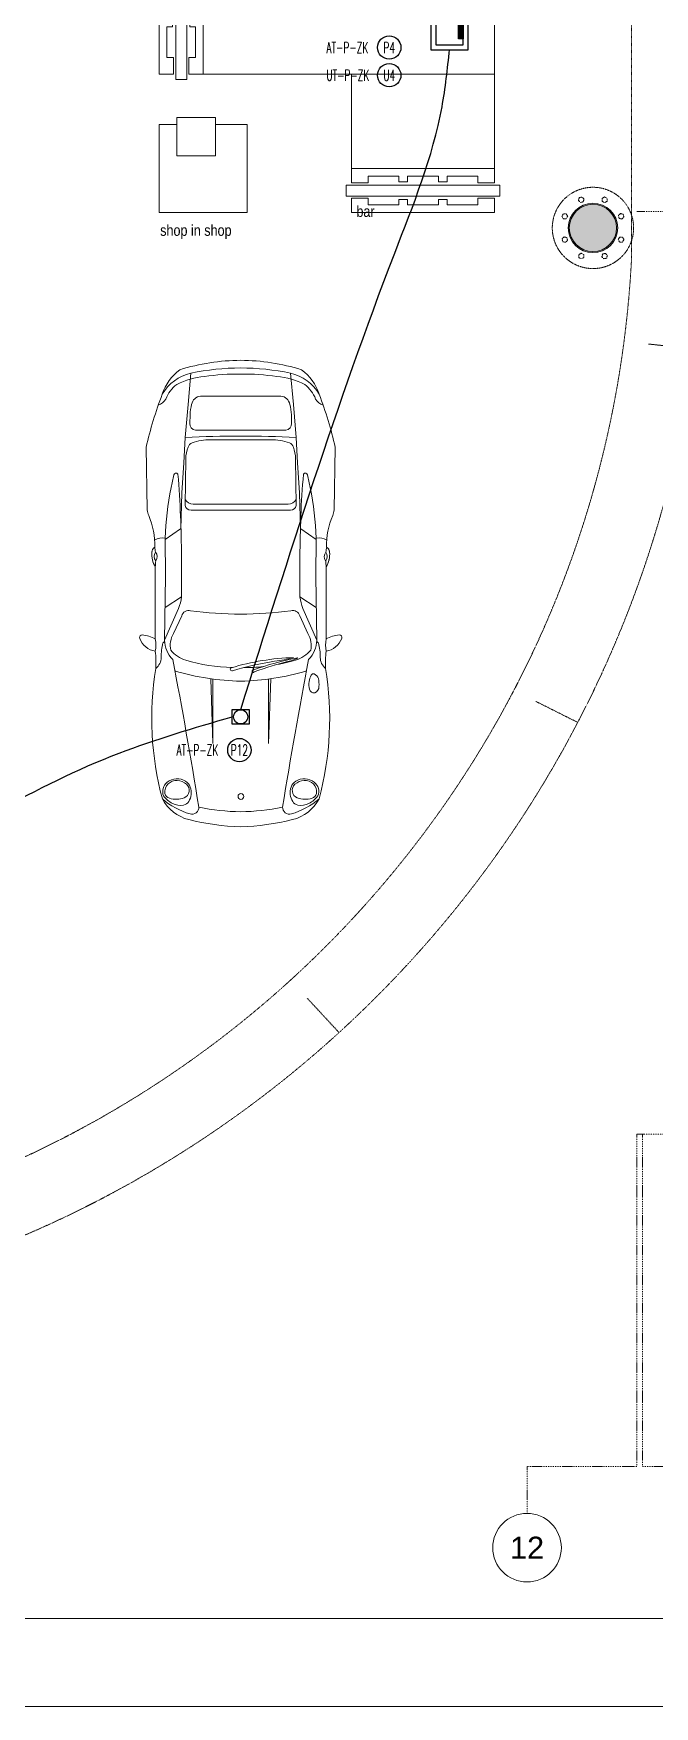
# Model space of a CAD drawing. Extents: x -9058 to 11890, y 0 to 6516.
# Drawn here: x 3376 to 3941, y 0 to 1523 of the extents above; entities that cross this region are included whole.
import ezdxf
from ezdxf.enums import TextEntityAlignment as Align
from ezdxf.xclip import XClip

# ---------------------------------------------------------------- set-up
doc = ezdxf.new("R2010")
doc.units = 0
doc.header["$MEASUREMENT"] = 0
doc.header["$XCLIPFRAME"] = 0
for name, pattern in [('DASHDOT', [1, 0.5, -0.25, 0, -0.25]), ('DOT2', [0.125, 0, -0.125]), ('HIDDEN', [0.375, 0.25, -0.125])]:
    doc.linetypes.add(name, pattern=pattern)
doc.layers.get('0').update_dxf_attribs({"color": 9, "lineweight": 9})
for name, color, linetype, lineweight in [('01', 9, 'Continuous', 9), ('04', 9, 'Continuous', 9), ('05', 9, 'Continuous', 9), ('20', 9, 'DOT2', 9), ('21', 9, 'Continuous', 9), ('24', 9, 'DASHDOT', 9), ('40A', 9, 'Continuous', 9), ('E-KABLO', 7, 'Continuous', 30), ('E-KUVVET', 7, 'Continuous', 30), ('E-YAZI', 7, 'Continuous', 30)]:
    doc.layers.add(name, color=color, linetype=linetype, lineweight=lineweight)
doc.styles.add('$1$Arial', font='arial.ttf', dxfattribs={"height": 2.5})
doc.styles.add('E-YAZI', font='txttw.shx')
doc.styles.add('MuuM_TEXT-STANDART', font='ARIALN.TTF')

# ---------------------------------------------------------------- blocks, each defined once
blk = doc.blocks.new('p-prs-kolon-02')
h = blk.add_hatch(color=255)
h.dxf.hatch_style = 1
edge = h.paths.add_edge_path()
edge.add_arc((0, 0), 22.5, 0, 360)
for radius in [22.5, 21.5]:
    blk.add_circle((0, 0), radius)
at = {"layer": '20', "linetype": 'HIDDEN'}
for points in [[(-12.5, 27.5), (-9.9, 28.1), (-8.1, 26.3), (-8.8, 23.8), (-11.3, 23.1), (-13.1, 25), (-12.5, 27.5)], [(10.6, 28.2), (12.9, 26.9), (12.9, 24.3), (10.6, 23), (8.4, 24.3), (8.4, 26.9), (10.6, 28.2)], [(-28.2, 10.6), (-26.9, 12.9), (-24.3, 12.9), (-23, 10.6), (-24.3, 8.4), (-26.9, 8.4), (-28.2, 10.6)], [(27.5, 12.5), (28.1, 9.9), (26.3, 8.1), (23.8, 8.8), (23.1, 11.3), (25, 13.1), (27.5, 12.5)], [(-27.5, -12.5), (-28.1, -9.9), (-26.3, -8.1), (-23.8, -8.8), (-23.1, -11.3), (-25, -13.1), (-27.5, -12.5)], [(28.2, -10.6), (26.9, -12.9), (24.3, -12.9), (23, -10.6), (24.3, -8.4), (26.9, -8.4), (28.2, -10.6)], [(-10.6, -28.2), (-12.9, -26.9), (-12.9, -24.3), (-10.6, -23), (-8.4, -24.3), (-8.4, -26.9), (-10.6, -28.2)], [(12.5, -27.5), (9.9, -28.1), (8.1, -26.3), (8.8, -23.8), (11.3, -23.1), (13.1, -25), (12.5, -27.5)]]:
    blk.add_lwpolyline(points, dxfattribs=at)
blk.add_circle((0, 0), 37, dxfattribs=at)
blk = doc.blocks.new('p-porsche-satışstand-s')
for p, q in [((280, -45), (290, -45)), ((280, -185), (280, -45)), ((290, -185), (290, -45)), ((265, -50), (100, -50)), ((265, -50), (265, -180)), ((265, -180), (265, -50)), ((265, -50), (278, -50)), ((278, -65), (278, -50)), ((292, -50), (305, -50)), ((292, -65), (292, -50)), ((305, -180), (305, -50)), ((272, -65), (278, -65)), ((272, -93), (272, -65)), ((292, -65), (298, -65)), ((298, -93), (298, -65)), ((0, -100), (0, -180)), ((272, -93), (277, -93)), ((272, -101), (277, -101)), ((272, -129), (272, -101)), ((277, -101), (277, -93)), ((293, -93), (298, -93)), ((293, -101), (293, -93)), ((293, -101), (298, -101)), ((298, -129), (298, -101)), ((277, -129), (272, -129)), ((277, -137), (272, -137)), ((272, -165), (272, -137)), ((277, -137), (277, -129)), ((298, -129), (293, -129)), ((293, -137), (293, -129)), ((298, -137), (293, -137)), ((298, -165), (298, -137)), ((278, -165), (272, -165)), ((278, -180), (278, -165)), ((298, -165), (292, -165)), ((292, -180), (292, -165)), ((265, -180), (0, -180)), ((0, -266), (0, -180)), ((130, -266), (130, -180)), ((278, -180), (265, -180)), ((305, -180), (292, -180)), ((290, -185), (280, -185)), ((0, -266), (130, -266)), ((0, -279), (0, -266)), ((15, -279), (15, -273)), ((15, -273), (43, -273)), ((43, -278), (43, -273)), ((51, -278), (51, -273)), ((51, -273), (79, -273)), ((79, -273), (79, -278)), ((87, -273), (87, -278)), ((87, -273), (115, -273)), ((115, -273), (115, -279)), ((130, -266), (130, -279)), ((-5, -291), (-5, -281)), ((-5, -281), (135, -281)), ((0, -279), (15, -279)), ((43, -278), (51, -278)), ((79, -278), (87, -278)), ((115, -279), (130, -279)), ((135, -281), (135, -291)), ((-5, -291), (135, -291)), ((0, -306), (0, -293)), ((0, -293), (15, -293)), ((15, -299), (15, -293)), ((15, -299), (43, -299)), ((43, -299), (43, -294)), ((43, -294), (51, -294)), ((51, -299), (51, -294)), ((51, -299), (79, -299)), ((79, -294), (79, -299)), ((79, -294), (87, -294)), ((87, -294), (87, -299)), ((87, -299), (115, -299)), ((115, -293), (115, -299)), ((115, -293), (130, -293)), ((130, -293), (130, -306)), ((0, -306), (130, -306))]:
    blk.add_line(p, q)
for points in [[(0, 0), (100, 0), (100, -100), (0, -100)], [(12, -7), (32, -7), (32, -37), (12, -37)], [(12, -49), (52, -49), (52, -79), (12, -79)], [(65, -46), (85, -46), (85, -76), (65, -76)], [(108, -100), (111, -100), (111, -55), (108, -55)], [(113, -100), (116, -100), (116, -55), (113, -55)], [(123, -100), (126, -100), (126, -55), (123, -55)], [(133, -100), (136, -100), (136, -55), (133, -55)], [(138, -100), (141, -100), (141, -55), (138, -55)], [(143, -100), (146, -100), (146, -55), (143, -55)], [(153, -100), (156, -100), (156, -55), (153, -55)], [(253.9, -219.4), (288.9, -219.4), (288.9, -254.4), (253.9, -254.4)]]:
    blk.add_lwpolyline(points, close=True)
for points in [[(108, -73.5), (100, -73.5), (100, -76.5), (108, -76.5)], [(113, -73.5), (111, -73.5)], [(123, -73.5), (116, -73.5)], [(133, -73.5), (126, -73.5)], [(138, -73.5), (136, -73.5)], [(143, -73.5), (141, -73.5)], [(153, -73.5), (146, -73.5)], [(156, -76.5), (160, -76.5), (160, -73.5), (156, -73.5)], [(111, -76.5), (113, -76.5)], [(116, -76.5), (123, -76.5)], [(126, -76.5), (133, -76.5)], [(136, -76.5), (138, -76.5)], [(141, -76.5), (143, -76.5)], [(146, -76.5), (153, -76.5)], [(288.9, -226), (305, -226), (305, -306), (225, -306), (225, -226), (253.9, -226)]]:
    blk.add_lwpolyline(points)
blk = doc.blocks.new('prs-plan')
for points in [[(325, 0, 0.073985), (239, 554, 0.153936), (16, 714, 0.035069), (-466, 860), (-1037, 850, 0.080758), (-1089, 837, -0.111291), (-1375, 782, 0.222022), (-1420, 809, 0.155977), (-1555, 777), (-2211, 777, 0.115278), (-2175, 896, 0.541385), (-2206, 919, 0.273922), (-2323, 777, -0.044974), (-2479, 773, 0.105774), (-3667, 713, 0.212201), (-3856, 472, 0.055723), (-3920, 0, 0.055723), (-3856, -472, 0.212201), (-3667, -713, 0.105774), (-2479, -773, -0.044974), (-2323, -777, 0.273922), (-2206, -919, 0.541385), (-2175, -896, 0.115278), (-2211, -777), (-1555, -777, 0.155977), (-1420, -809, 0.222022), (-1375, -782, -0.111291), (-1089, -837, 0.080758), (-1037, -850), (-466, -860, 0.035069), (16, -714, 0.153936), (239, -554, 0.073985)], [(16, -714, -0.035069), (-466, -860), (-1037, -850, -0.080758), (-1089, -837, 0.111291), (-1375, -782, -0.231444), (-1423, -809, -0.153464), (-1555, -777), (-2211, -777, -0.115278), (-2175, -896, -0.541385), (-2206, -919, -0.273922), (-2323, -777, 0.044974), (-2479, -773, -0.105774), (-3667, -713, -0.212201), (-3856, -472, -0.055723), (-3920, 0, -0.055723), (-3856, 472, -0.212201), (-3667, 713, -0.105774), (-2479, 773, 0.044974), (-2323, 777, -0.273922), (-2206, 919, -0.541385), (-2175, 896, -0.115278), (-2211, 777), (-1555, 777, -0.153464), (-1423, 809, -0.231444), (-1375, 782, 0.111291), (-1089, 837, -0.080758), (-1037, 850), (-466, 860, -0.035069), (16, 714, -0.153936), (239, 554, -0.073985), (325, 0, -0.073985), (239, -554, -0.153936)], [(-3507, 501, 0.318262), (-3515, 669, 0.336631), (-3640, 702, 0.107863), (-3709, 621, 0.176217), (-3724, 519, 0.204198), (-3692, 473, 0.234058), (-3559, 459, 0.162353)], [(-3534, 494, 0.163341), (-3500, 577, 0.213722), (-3531, 661, 0.243766), (-3617, 689, 0.291481), (-3662, 649, 0.158425), (-3657, 514, 0.556548)], [(-1039, 0), (-1039, -452, 0.388823), (-996, -505), (-571, -500, 0.078172), (-465, -479, 0.196108), (-427, -443, 0.096829), (-399, -274), (-399, 0), (-399, 274, 0.096829), (-427, 443, 0.196108), (-465, 479, 0.078172), (-571, 500), (-996, 505, 0.388823), (-1039, 452)], [(-310, 0), (-310, -411, 0.407574), (-250, -463), (-171, -461, 0.03281), (-76, -447, 0.311096), (0, -366), (0, 0), (0, 366, 0.311096), (-76, 447, 0.03281), (-171, 461), (-250, 463, 0.407574), (-310, 411)], [(-2381, -481, 0.066931), (-2474, 85, 1.115799), (-2500, 74, -0.036962), (-2415, -309, 0.02456)], [(-2496, -110, -0.043566), (-2383, -521, -0.084927), (-2410, -455, 0.037508), (-2512, -123, -1.353737)], [(-3507, -501, -0.318262), (-3515, -669, -0.336631), (-3640, -702, -0.107863), (-3709, -621, -0.176217), (-3724, -519, -0.204198), (-3692, -473, -0.234058), (-3559, -459, -0.162353)], [(-3534, -494, -0.163341), (-3500, -577, -0.213722), (-3531, -661, -0.243766), (-3617, -689, -0.291481), (-3662, -649, -0.158425), (-3657, -514, -0.556548)], [(-2530, -669, 0.383263), (-2540, -641, 0.054412), (-2600, -623, 0.109062), (-2669, -625, 0.400423), (-2701, -674, 0.320332), (-2644, -712, 0.05979), (-2571, -708, 0.197788)]]:
    blk.add_lwpolyline(points, format="xyb", close=True)
for points in [[(-2479, 773, 0.242846), (-2380, 724, -0.066443), (-2247, 708, 0.284222), (-2222, 692, 0.284222)], [(-1295, 688, 0.192613), (-1311, 783, 0.192613)], [(-3667, 713, 0.101535), (-3804, 461, 0.52292), (-3741, 381, 0.007101), (-2397, 618, -0.204495), (-2222, 692), (-1644, 685), (-1295, 688, -0.038718), (-833, 633, -0.010841), (-718, 608, -0.648), (-711, 571, -0.015753), (-1092, 548, -0.014486), (-1829, 539, -0.071916), (-1933, 566), (-2222, 692)], [(-2449, -305, 0.031083), (-2404, -500, 0.14503), (-2314, -637, 0.190771), (-2163, -611), (-2000, -537, 0.400838), (-1954, -456, -0.031829), (-1985, 0, -0.031829), (-1954, 456, 0.400838), (-2000, 537), (-2163, 611, 0.190771), (-2314, 637, 0.14503), (-2404, 500, 0.06672), (-2471, 77)], [(-84, -751, -0.178742), (-28, -682, 0.128631), (105, -582, 0.089194), (178, -330, 0.036776), (200, 0, 0.036776), (178, 330, 0.089194), (105, 582, 0.128631), (-28, 682, -0.178742), (-84, 751)], [(16, 714, -0.211518), (208, 453, -0.047818), (256, 0, -0.047818), (208, -453, -0.211518), (16, -714, -0.211518)], [(-2502, -598, -0.070312), (-2595, 0, -0.070312), (-2502, 598)], [(-1214, -544), (-880, -536), (-607, -518), (-378, -504, 0.016855), (-365, 0, 0.016855), (-378, 504), (-607, 518), (-880, 536), (-1214, 544)], [(-943, -504, -0.278411), (-984, -432), (-984, 0), (-984, 432, -0.278411), (-943, 504)], [(-3741, -381, -0.051873), (-3784, 0, -0.051873), (-3741, 381)], [(-2472, -27, 0.027717), (-2463, -205, 0.14503)], [(-3667, -713, -0.101535), (-3804, -461, -0.52292), (-3741, -381, -0.007101), (-2397, -618, 0.204495), (-2222, -692), (-1644, -685), (-1295, -688, 0.038718), (-833, -633, 0.010841), (-718, -608, 0.648), (-711, -571, 0.015753), (-1092, -548, 0.014486), (-1829, -539, 0.071916), (-1933, -566), (-2222, -692)], [(-2479, -773, -0.242846), (-2380, -724, 0.066443), (-2247, -708, -0.284222), (-2222, -692, -0.284222)], [(-1295, -688, -0.192613), (-1311, -783, -0.192613)]]:
    blk.add_lwpolyline(points, format="xyb")
for points in [[(-1829, 539), (-1926, 688)], [(-1210, 548), (-1305, 688)], [(208, 453), (-77, 479), (-378, 504)], [(-2577, 253), (-3163, 253), (-2574, 273)], [(-2577, -253), (-3163, -253), (-2574, -273)], [(208, -453), (-77, -479), (-378, -504)], [(-1829, -539), (-1926, -688)], [(-1210, -548), (-1305, -688)]]:
    blk.add_lwpolyline(points)
blk.add_circle((-3645, -2), 26.6)
for centre, radius, start, end in [((-2267, 1072), 300, 259.298, 280.702), ((-1480, 1337), 564, 262.3343, 268.0614), ((-1459, 726), 61.9, 53.34, 130.5245), ((-1462, 820), 60, 231.9068, 311.9577), ((-1480, 1337), 564, 275.8996, 280.6987), ((-1462, -820), 60, 48.0423, 128.0932), ((-2267, -1072), 300, 79.298, 100.702), ((-1480, -1337), 564, 91.9386, 97.6657), ((-1459, -726), 61.9, 229.4755, 306.66), ((-1480, -1337), 564, 79.3013, 84.1004)]:
    blk.add_arc(centre, radius, start, end)
blk = doc.blocks.new('$0$0_aks')
at = {"linetype": 'Continuous'}
blk.add_circle((0, 0), 3.12, dxfattribs=at)
at = {"style": '$1$Arial'}
blk.add_attdef('AKS', text='', height=2.5, dxfattribs=at).set_placement((0, 0), align=Align.MIDDLE_CENTER)
blk = doc.blocks.new('AKS')
at = {"layer": '24', "ltscale": 2}
for points in [[(3905.1, 1345.9), (4585.1, 1345.9)], [(3905.1, 505.9), (3905.1, 203.4), (3805.1, 203.4), (3805.1, 160.8)], [(3905.1, 505.9), (4585.1, 505.9)], [(3910.1, 505.9), (3910.1, 203.4), (4010.1, 203.4), (4010.1, 160.8)]]:
    blk.add_lwpolyline(points, dxfattribs=at)
at = {"layer": '24'}
ref = blk.add_blockref('$0$0_aks', (3805.1, 129.6), dxfattribs=dict(at, xscale=10, yscale=10, zscale=10))
ref.add_attrib('AKS', '12', dxfattribs={"layer": '0', "height": 20, "style": '$1$Arial'}).set_placement((3805.1, 129.6), align=Align.MIDDLE_CENTER)
blk = doc.blocks.new('E-YER DOSEME BUATI')
at = {"layer": 'E-KUVVET', "color": 6}
blk.add_lwpolyline([(-7.75, 6.75), (7.75, 6.75), (7.75, -6.75), (-7.75, -6.75)], close=True, dxfattribs=at)
blk.add_circle((0, 0), 6.5, dxfattribs=at)
blk = doc.blocks.new('E-DÖŞEME BUAT')
at = {"layer": 'E-YAZI'}
h = blk.add_hatch(color=5, dxfattribs=at)
h.dxf.hatch_style = 1
h.paths.add_polyline_path([(-9.9, 8.7), (-24.1, 8.7), (-24.1, 4.5), (-9.9, 4.5)])
at = {"layer": 'E-YAZI', "color": 3}
blk.add_lwpolyline([(-34, 34), (0, 34), (0, 0), (-34, 0)], close=True, dxfattribs=at)
at = {"layer": 'E-YAZI', "color": 5}
for points in [[(-29.5, 29.5), (-4.5, 29.5), (-4.5, 4.5), (-29.5, 4.5)], [(-24.1, 4.5), (-9.9, 4.5), (-9.9, 8.7), (-24.1, 8.7)]]:
    blk.add_lwpolyline(points, close=True, dxfattribs=at)

msp = doc.modelspace()

# ---------------------------------------------------------------- linework, layer by layer
at = {"layer": '20'}
msp.add_lwpolyline([(3005.06, 347.61), (3005.06, 632.12), (3070.06, 632.14), (3070.12, 417.52, 0.3674516), (3920.06, 1315.86), (3920.26, 2309.12), (3985.06, 2309.12), (3984.83, 1313.52, -0.388173), (3005.06, 347.61, -142.7307254)], format="xyb", dxfattribs=at)
at = {"layer": '20', "linetype": 'HIDDEN', "ltscale": 2}
for points in [[(3935.68, 1240.2), (3977.87, 1235.56)], [(3833.14, 914.88), (3870.46, 896.15)], [(3625.14, 644.65), (3654.03, 613.49)]]:
    msp.add_lwpolyline(points, dxfattribs=at)
at = {"layer": '40A'}
for points in [[(5945, 4205), (0, 4205), (0, 0), (5945, 0)], [(5405.06, 80), (80, 80), (80, 4125), (5405.06, 4125)]]:
    msp.add_lwpolyline(points, close=True, dxfattribs=at)
at = {"layer": 'E-KABLO', "color": 7, "linetype": 'Continuous'}
for centre in [(3699.71, 1510.06), (3699.71, 1484.84), (3563.34, 870.59)]:
    msp.add_circle(centre, 10.61, dxfattribs=at)
at = {"layer": 'E-KABLO', "color": 6}
for points in [[(3564.56, 907.62), (3704.67, 1322.84), (3747.72, 1456.05), (3754.55, 1508.07)], [(3237.31, 750.87), (3453.91, 867.76), (3556.81, 900.87)]]:
    msp.add_spline(points, degree=3, dxfattribs=at)

# ---------------------------------------------------------------- block references
msp.add_blockref('AKS', (20, 15))
at = {"layer": '01'}
msp.add_blockref('p-prs-kolon-02', (3885.06, 1345.87), dxfattribs=at)
at = {"layer": '04', "xscale": 0.1, "yscale": 0.1, "zscale": 0.1, "rotation": 90}
msp.add_blockref('prs-plan', (3564.56, 1192.87), dxfattribs=at)
at = {"layer": '05'}
ref = msp.add_blockref('p-porsche-satışstand-s', (3795.41, 1665.87), dxfattribs=dict(at, xscale=-1))
XClip(ref).set_block_clipping_path([(-88.7617665652, -392.8478105935), (374.1227334348, 71.9685894065)])
at = {"layer": 'E-KUVVET', "rotation": 180}
msp.add_blockref('E-YER DOSEME BUATI', (3564.56, 900.87), dxfattribs=at)
at = {"layer": 'E-YAZI', "color": 1, "xscale": -1, "rotation": 90}
msp.add_blockref('E-DÖŞEME BUAT', (3771.55, 1508.07), dxfattribs=at)

# ---------------------------------------------------------------- texts
at = {"layer": '21', "char_height": 10, "width": 202.1826, "attachment_point": 1, "style": 'MuuM_TEXT-STANDART'}
for s, insert in [('\\pt13.333;bar', (3669.88, 1365.92)), ('\\pt13.333;shop in shop', (3491.28, 1348.69))]:
    msp.add_mtext(s, dxfattribs=dict(at, insert=insert))
at = {"layer": 'E-KABLO', "color": 3, "linetype": 'Continuous', "style": 'E-YAZI', "width": 0.6}
for s, p in [('P4', (3699.71, 1510.06)), ('U4', (3699.71, 1484.84)), ('P12', (3563.34, 870.59))]:
    msp.add_text(s, height=10, dxfattribs=at).set_placement(p, align=Align.MIDDLE_CENTER)
at = {"layer": 'E-YAZI', "color": 3, "style": 'E-YAZI', "width": 0.6}
for s, p in [('AT-P-ZK', (3642.53, 1505.06, 0)), ('UT-P-ZK', (3642.53, 1479.83, 0)), ('AT-P-ZK', (3506.16, 865.59, 0))]:
    msp.add_text(s, height=10, dxfattribs=at).set_placement(p)

doc.saveas('drawing.dxf')
